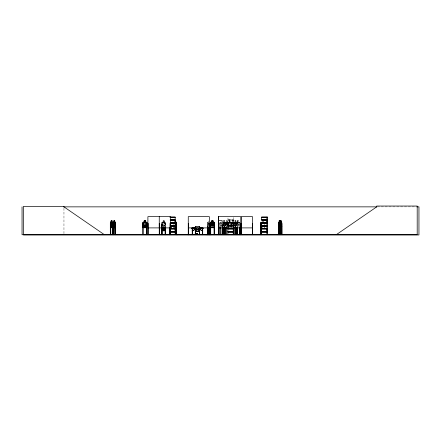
<?xml version="1.0" encoding="UTF-8"?>
<svg xmlns="http://www.w3.org/2000/svg" width="441" height="441" viewBox="0 0 441 441"><rect width="100%" height="100%" fill="white"/><g stroke="black" fill="none" stroke-linecap="round" stroke-linejoin="round"><path stroke-width="0.33" stroke-dasharray="2.21 1.65" d="M227.986 221.47L227.986 222.777L227.986 217.325M233.228 221.47L233.234 219.69L227.98 219.662M227.925 225.968L233.295 225.952L227.964 226.007L227.049 224.243C228.923 222.352 227.269 221.933 226.746 223.923C226.211 221.84 224.69 222.639 226.476 224.237C224.541 226.216 226.25 226.63 226.768 224.541L227.528 225.875L227.947 225.798M171.632 227.683L171.836 224.144M208.191 225.836L208.064 222.633L208.433 223.923M233.278 222.937L227.98 222.76L233.295 223.019L227.98 223.284L227.986 227.33M207.86 222.154L207.761 227.269M225.919 227.269L226.205 226.354M231.619 227.236L231.894 226.349M231.657 227.269L231.938 222.644L231.497 222.154L230.158 224.237C232.027 225.924 230.411 226.735 229.86 224.541C229.303 226.624 227.666 226.211 229.585 224.243C227.71 222.352 229.359 221.933 229.882 223.923C231.387 220.224 231.161 225.643 231.045 226.79M161.77 225.224L162.222 223.846L165.193 223.846L165.584 225.224M161.83 225.23L162.249 223.896M165.083 227.683L165.568 226.354M227.947 219.827L233.278 219.855M233.256 220.059L227.969 220.07M223.719 227.269L224.039 226.354M228.333 227.683L228.791 226.349M228.521 227.269L228.84 222.639L228.35 222.154M234.711 227.683L235.218 226.354M239.513 227.683L239.821 226.79M233.256 223.146L227.986 223.284M223.096 222.799L222.716 222.644M207.7 226.79L207.711 222.644L208.185 222.154L208.141 220.77L207.97 226.79M163.958 227.341C165.662 225.682 164.201 224.816 163.688 227.038C162.508 223.499 162.012 227.991 163.644 224.541C164.096 226.735 165.662 225.919 163.898 224.243C165.634 222.65 164.035 221.817 163.622 223.923C163.131 221.834 161.742 222.65 163.374 224.237L162.569 225.742L163.435 227.335M221.972 224.541C221.371 226.646 219.789 226.194 221.674 224.237L221.007 222.628M162.442 226.338L163.076 225.23L163.076 222.661L164.256 222.661L164.256 225.241L164.89 226.338M238.509 223.763C240.141 222.17 237.903 222.374 237.925 223.923C237.39 221.84 235.869 222.639 237.655 224.237L236.734 225.831L237.087 225.913M230.202 226.161L231.018 226.161M239.281 223.951L239.281 222.661L238.592 222.198L238.636 220.77L237.252 220.77L237.252 222.154L236.001 222.154L236.001 220.77L234.618 220.77L234.667 222.198L233.973 222.661L233.973 225.241L234.667 226.349L235.957 226.349L236.646 225.241L236.646 222.661L237.302 222.198L237.302 220.814L238.592 220.814M238.592 226.349L239.281 225.241M233.267 225.902L227.975 225.77M161.726 226.79L161.748 222.644L162.167 222.154L163.032 222.154L163.032 220.77L164.3 220.77L164.256 222.198L164.89 222.661L164.89 225.241L164.256 226.349L163.076 226.349L162.442 225.241L162.442 222.661L163.076 222.198M225.13 222.154L224.69 222.644L224.667 226.79M236.31 222.154L235.869 222.644L235.847 226.79M228.107 227.269L227.793 222.639L228.278 222.154M221.321 222.198L220.627 222.661L220.627 225.241L221.321 226.349L222.611 226.349L223.3 225.241L223.3 222.661L222.611 222.198M377.391 206.862L416.227 206.862M227.986 220.164L233.234 220.18L233.228 228.499M163.054 220.814L164.256 220.814L164.239 222.198M223.482 220.814L224.772 220.814L224.772 222.198L225.467 222.661L225.467 225.241L226.117 226.349L227.407 226.349L228.102 225.241L228.102 222.661L227.407 222.198L227.407 220.814L226.117 220.814M230.511 220.814L229.221 220.814L229.221 222.198L228.532 222.661L228.532 225.241L229.221 226.349L230.511 226.349L231.205 225.241L231.205 222.661L230.511 222.198L230.555 220.77L229.177 220.77L229.177 222.154L227.457 222.154L227.457 220.77L226.073 220.77L226.117 222.198L225.428 222.661L225.428 225.241L224.772 226.349L223.482 226.349L222.793 225.241L222.793 222.661L223.482 222.198L223.438 220.77L224.822 220.77L224.822 222.154L226.073 222.154M232.501 220.814L233.791 220.814M234.667 220.814L235.957 220.814L235.957 222.198L236.646 222.661L236.608 225.241L237.302 226.349M164.278 222.154L165.121 222.154L165.568 222.639L165.54 227.688M221.272 222.154L220.329 222.154L219.888 222.644L219.888 224.502M222.545 222.154L223.548 222.154L224.039 222.639L223.989 226.79M230.555 222.154L232.451 222.154M238.636 222.154L239.529 222.154L240.02 222.639L239.513 222.198L222.562 222.198M264.076 222.154L263.277 222.154L263.305 220.77L263.26 222.198M162.167 222.198L165.099 222.198M207.821 222.198L208.202 222.198M161.748 222.644L161.77 227.082M225.742 222.198L226.156 222.666L227.407 222.661L227.407 225.241L226.117 225.241M236.922 222.198L237.341 222.666L238.592 222.661L238.592 225.241M165.507 223.488L165.099 223.488L165.155 226.79M223.989 223.488L223.609 223.488L223.609 226.79M224.667 223.488L225.048 223.488L225.048 226.79M226.227 223.488L225.847 223.488L225.847 226.79M227.837 223.488L228.218 223.488L228.218 226.79M228.791 223.488L228.41 223.488L228.41 226.79M231.045 223.488L231.426 223.488L231.426 226.79M233.283 223.488L233.664 223.488L233.664 226.79M235.174 223.488L234.794 223.488L234.794 226.79M235.847 223.488L236.227 223.488L236.227 226.79M237.407 223.488L237.026 223.488L237.026 226.79M239.59 223.488L239.97 223.488M163.076 225.241L164.256 225.23M221.321 225.241L222.611 225.241M224.772 225.241L223.482 225.241L223.482 222.661L224.772 222.661L224.976 227.269M235.957 225.241L234.667 225.241L234.667 222.661L235.957 222.661L235.918 226.349M227.986 225.704L233.228 225.704M227.986 226.161L233.228 226.161M207.667 226.354L207.854 227.727M196.432 227.898L198.478 227.898M196.157 227.991L198.764 227.991M196.157 228.151L198.764 228.151M234.711 222.198L235.174 222.661M228.333 222.198L228.791 222.661L228.791 226.79M223.532 222.198L223.989 222.661M236.944 222.154L237.385 222.644L237.385 223.885M225.764 222.154L226.205 222.644L226.227 226.79M238.68 225.836L239.154 225.831L238.228 224.243M222.247 224.243C223.863 225.34 222.876 226.922 222.214 224.971M233.741 227.683L233.283 226.349L233.554 227.269M227.837 226.349L228.3 227.683M222.562 227.683L222.099 226.349L222.369 227.269M235.869 226.354L236.155 227.269M231.073 226.354L231.354 227.269M219.888 226.354L220.175 227.269M165.143 223.896L165.54 225.23M162.023 227.269L161.748 226.354L162.139 227.727M207.92 225.241L208.158 226.349M174.096 227.727L173.853 224.508M233.228 219.662L233.234 217.17M264.534 225.467L264.534 227.451M264.435 223.273L264.462 226.128M264.203 225.467L264.203 227.451M264.131 225.467L264.131 227.451M263.04 221.046L263.04 221.509L262.323 221.509L262.323 221.046M262.169 227.253L262.169 228.499M239.59 225.467L239.59 226.79M237.302 222.661L237.302 225.241M235.174 226.79L235.218 222.639L234.733 222.154L233.724 222.154L233.234 222.639L233.283 226.79M231.966 226.79L231.966 223.488L231.586 223.488L231.586 226.79M227.837 222.661L227.837 226.79M226.117 222.661L226.156 226.349M222.479 224.805L222.479 226.79M222.099 224.805L222.099 226.79M220.246 224.805L220.246 226.79M219.938 222.666L219.938 226.349M219.866 224.805L219.866 226.79M208.158 222.661L208.158 225.241M207.832 223.488L207.838 226.79M174.013 225.467L174.013 227.451M173.903 224.144L173.903 226.128M173.771 225.467L173.771 227.451M173.66 225.467L173.66 227.451M171.709 225.467L171.709 227.451M171.632 225.467L171.632 227.451M171.51 225.467L171.51 227.451M165.507 222.661L165.524 227.071M163.076 220.814L163.054 222.198M162.073 226.79L162.073 223.488L161.665 223.488L161.665 226.79M162.012 223.488L162.012 226.79M63.956 208.218L63.956 234.044M222.97 222.655L223.846 224.243C221.928 226.211 223.57 226.624 224.122 224.541C224.645 226.63 226.354 226.216 224.419 224.237C226.25 222.65 224.618 221.823 224.149 223.923L223.416 222.666L222.97 222.655M234.149 222.655L235.025 224.243C233.107 226.211 234.75 226.624 235.307 224.541C235.825 226.63 237.534 226.216 235.599 224.237C237.363 222.65 235.885 221.823 235.329 223.923C235.268 222.187 233.201 222.209 233.129 223.923C232.655 221.823 231.023 222.65 232.854 224.237C230.924 226.216 232.627 226.63 233.151 224.541C233.708 226.624 235.345 226.211 233.427 224.243L234.149 222.655M234.48 225.241L233.791 226.349L232.501 226.349L231.806 225.241L231.806 222.661L232.501 222.198L232.451 220.77L233.835 220.77L233.791 222.198L234.48 222.661L234.48 225.241M164.046 221.046L163.286 221.046L163.286 221.509L164.046 221.509L164.046 221.046M224.546 221.046L223.714 221.046L223.714 221.509L224.546 221.509L224.546 221.046M227.181 221.046L226.349 221.046L226.349 221.509L227.181 221.509L227.181 221.046M230.279 221.046L229.452 221.046L229.452 221.509L230.279 221.509L230.279 221.046M233.559 221.046L232.732 221.046L232.732 221.509L233.559 221.509L233.559 221.046M235.726 221.046L234.893 221.046L234.893 221.509L235.726 221.509L235.726 221.046M238.361 221.046L237.528 221.046L237.528 221.509L238.361 221.509L238.361 221.046M230.511 222.661L229.221 222.661L229.221 225.241L230.511 225.241L230.511 222.661M233.791 222.661L232.501 222.661L232.501 225.241L233.791 225.241L233.791 222.661"/><path stroke-width="0.66" d="M175.154 230.312L175.154 229.017L169.901 229.017M266.844 230.312L266.844 229.017L266.844 231.602M266.844 221.47L266.844 220.18L266.844 222.76M267.422 230.312L267.422 229.017L261.59 229.017M267.422 221.47L267.422 220.18L261.59 220.18M162.442 234.695L157.222 234.491L166.389 234.513L164.725 234.695M216.305 234.513L239.546 234.43M169.868 234.634L169.857 234.314M227.936 234.689L233.239 234.618M261.541 225.831L267.433 225.908M205.693 234.717L211.261 234.717M112.378 227.727L112.664 226.354L112.35 222.154M115.095 227.727L115.382 222.639L115.079 222.198M276.744 234.513L283.756 234.513M281.816 234.689L281.76 222.639L281.132 222.154M241.26 234.667L241.288 216.658L252.528 216.658L252.362 234.722L252.528 223.488M108.541 234.513L117.091 234.513M112.141 234.689L112.615 234.314M167.767 234.513L178.01 234.722M176.417 226.349L176.124 227.683L174.763 227.683M176.146 227.727L176.483 222.639L176.135 222.154M110.669 227.429L112.058 222.154M111.904 226.349L112.257 225.241L111.915 226.349L111.231 226.349L110.878 225.241L110.878 222.661L111.231 220.814L111.915 220.814M278.894 225.241L279.208 226.349L279.792 226.349L280.118 222.154L279.544 223.923L279.032 222.655L279.423 224.237L279.004 225.831L279.555 224.541L280.096 225.886L279.682 224.243L280.085 222.705L279.815 220.77L279.186 220.77L279.247 222.198M146.969 226.349L146.473 227.727L143.226 227.727L142.796 226.354M259.799 234.689L267.433 234.618L267.428 232.12L261.59 232.12M175.094 223.923L175.849 222.655L175.286 224.243L175.876 225.886L175.11 224.541M162.47 234.513L157.228 234.513M188.781 234.695L188.709 234.314M188.957 234.513L187.453 234.695M188.946 234.689L187.48 234.667L188.985 234.722M278.569 234.722L278.8 222.154M278.602 222.644L278.811 222.198L281.567 222.198L281.738 222.661L281.716 234.722M170.513 234.695L170.397 216.658L147.917 216.658L147.801 234.695L148.341 234.314M210.219 234.513L210.252 234.314M230.963 234.689L231.001 234.314M110.735 222.198L110.537 234.722M113.205 234.722L113.177 222.644L113.938 222.154M113.238 222.666L113.458 222.198M201.476 230.378L202.777 230.852L198.417 228.752M201.581 230.434L198.742 228.719M163.176 227.815C161.671 229.408 163.743 229.199 163.71 227.655C163.688 229.188 165.678 229.408 164.217 227.821M279.208 222.198L278.894 222.661L278.894 234.722M279.892 234.722L279.985 222.628M260.907 222.644L260.901 234.722L260.885 222.644L261.287 222.154L260.923 222.666M110.878 222.661L111.242 222.198L111.209 220.77M165.143 229.381L165.524 228.912M336.229 234.722L376.713 206.862L376.713 206.041L417.192 206.041L417.192 234.722L22.05 234.722L22.05 206.862M144.224 222.198L143.534 222.661L143.534 225.241L144.224 226.349L145.513 226.349L146.208 225.241L146.208 222.661L145.513 222.198M196.184 228.719L193.345 230.434M196.504 228.752L192.149 230.852L193.417 230.395M265.614 234.513L259.81 234.496L267.422 234.54M142.652 234.695L143.198 234.314M219.761 234.695L219.822 234.314M235.742 234.695L235.803 234.314M199.481 228.956L198.968 229.066A3.489 1.604 0 0 1 195.958 229.066L195.44 228.956M63.438 206.862L376.923 206.862M416.883 206.862L418.95 206.862L418.95 234.959L23.472 234.959L23.472 206.333L63.956 206.333L63.956 206.862L104.434 234.722M218.356 216.658L218.356 234.722L218.339 216.658L240.836 216.658L240.792 234.722M169.983 217.066L175.16 217.066M261.59 217.066L267.433 217.066M169.983 217.165L175.16 217.165L175.154 219.662L170.254 219.662M170.254 217.325L175.154 217.325M261.596 217.325L267.422 217.325M170.22 219.839L175.193 219.839M261.557 219.839L267.466 219.839M170.22 219.998L175.193 219.998M261.557 219.998L267.466 219.998M170.254 220.18L175.16 220.18M218.383 220.616L222.132 220.616L222.132 223.89L218.383 223.89M111.171 220.77L111.942 220.77M174.675 220.77L175.595 220.77L175.568 222.198L176.009 222.661L176.009 225.241L175.568 226.349L174.741 226.349M113.921 220.814L114.638 220.814M145.513 220.814L144.224 220.814L144.224 227.727M174.702 220.814L175.568 220.814M213.042 220.814L211.746 220.814L211.746 222.198L211.057 222.661L211.057 225.241L211.746 226.349L213.042 226.349L213.731 225.241L213.731 222.661L213.042 222.198L213.086 220.77L211.702 220.77L211.702 222.154L210.759 222.154L210.318 222.644L210.296 234.722M279.208 220.814L279.831 220.814M280.526 220.814L281.154 220.814M111.794 221.046L111.353 221.046L111.364 221.509L111.794 221.509M280.63 221.046L281.005 221.046L281.005 221.509L280.63 221.509M111.215 222.154L110.685 222.154L110.482 222.666L110.454 234.722M111.887 222.154L112.416 222.154L112.67 222.639L112.571 234.722M114.621 222.154L115.129 222.154M144.224 222.154L143.237 222.154L142.796 222.644L142.768 234.722M145.541 222.148L146.478 222.209L143.259 222.198L142.84 222.666L142.84 226.349L143.259 227.683L146.44 227.683M175.562 222.154L176.168 222.154M213.086 222.154L213.979 222.154L214.469 222.639L214.464 234.722M278.756 222.154L279.225 222.154M279.815 222.154L280.548 222.154M110.697 222.198L112.4 222.198M113.42 222.198L115.118 222.198M174.741 222.198L176.157 222.198L176.417 222.661M210.781 222.198L213.962 222.198L214.42 222.661M176.45 222.639L176.45 234.722M279.881 222.644L280.112 227.727M144.224 222.661L145.513 222.661M174.741 222.661L175.568 222.661L175.568 225.241L174.741 225.241M170.254 222.76L175.16 222.76M261.59 222.76L267.428 222.76L267.428 220.18M170.22 222.942L175.193 222.942M261.557 222.942L267.466 222.942M170.22 223.102L175.193 223.102M261.557 223.102L267.466 223.102M170.254 223.284L175.16 223.284M261.59 223.284L267.428 223.284L267.428 225.77L261.596 225.704L267.433 225.775M112.257 223.488L112.576 223.488M114.996 223.488L115.322 223.488M142.768 223.488L143.154 223.488L143.193 234.722M146.897 223.488L146.517 223.488L146.517 234.722L146.473 234.314L146.941 234.314M147.917 223.488L148.297 223.488L148.341 234.722M159.256 223.488L159.405 234.722M170.397 223.488L170.017 223.488L170.005 234.722L170.061 234.314M176.064 223.488L176.417 223.488M188.263 223.488L188.671 223.488M209.012 223.488L209.42 223.488M210.296 223.488L210.677 223.488L210.721 234.722M214.42 223.488L214.039 223.488L214.083 234.722M218.334 223.488L218.736 223.488L218.78 234.722M240.836 223.488L240.455 223.488L240.411 234.722M241.288 223.488L241.503 234.722M260.885 223.488L261.287 223.488L261.326 234.722M278.591 223.488L278.894 223.488M279.908 223.488L280.211 223.488M144.224 225.241L145.513 225.241M170.248 225.88L175.16 225.908M170.248 226.013L175.16 226.013M261.59 226.013L267.433 226.001L267.422 228.499L261.59 228.499M170.254 226.161L175.154 226.161M261.596 226.161L267.422 226.161M113.177 226.354L113.442 227.727L115.134 227.727M260.885 226.354L261.254 227.727M278.558 226.354L278.795 227.727M281.799 226.354L281.545 227.727L278.751 227.727M195.352 226.845L195.269 234.722M199.569 226.845L199.657 234.722M195.269 226.928L196.399 226.994A6.218 2.861 0 0 0 198.527 226.994L199.657 226.928M195.269 227.391L195.44 234.722M199.657 227.391L199.481 226.768A5.981 2.751 0 0 1 195.44 226.768L195.352 227.391M199.657 227.55L199.481 234.722M110.697 227.683L112.4 227.683M113.42 227.683L115.118 227.683M278.767 227.683L281.567 227.683M110.674 227.727L110.482 226.349L110.68 227.727L112.422 227.727M174.619 227.727L176.18 227.727M147.917 227.898L170.397 227.898M188.263 227.898L195.754 227.898M199.839 227.898L209.37 227.898M218.356 227.898L240.836 227.898M241.288 227.898L252.528 227.898M195.589 227.991L191.841 227.991L191.841 228.46L195.506 228.46M199.338 227.991L203.081 227.991L203.081 228.46L199.415 228.46M191.841 228.151L195.506 228.151M199.415 228.151L203.081 228.151M191.841 228.306L195.506 228.306M199.415 228.306L203.081 228.306M169.901 228.499L175.16 228.499M227.98 228.499L233.234 228.499M169.862 228.681L175.193 228.681M227.942 228.681L233.272 228.681M261.557 228.681L267.466 228.681M169.862 228.84L175.193 228.84M227.942 228.84L233.272 228.84M261.557 228.84L267.466 228.84M161.808 227.688L161.77 228.94L162.233 229.425L165.182 229.425L165.584 228.934L165.54 227.688M227.98 229.017L233.234 229.017M163.032 229.425L163.032 230.808L164.317 230.808M195.44 230.775L195.501 230.775A11.036 11.036 0 0 0 196.477 230.875M199.481 230.775L199.42 230.775A11.036 11.036 0 0 1 198.444 230.875M195.44 230.841L195.501 230.841A11.036 11.036 0 0 0 199.42 230.803L199.481 230.841M192.458 231.034L192.458 231.387M195.44 231.034L195.501 231.034A11.036 11.036 0 0 0 196.477 231.167M199.481 231.034L199.42 231.034A11.036 11.036 0 0 1 198.775 231.134M195.44 231.178L195.501 231.178A11.036 11.036 0 0 0 199.42 231.178L199.481 231.178M169.901 231.602L175.16 231.602L175.16 229.017M227.98 231.602L233.234 231.602M261.59 231.602L267.428 231.602L267.428 229.017M169.862 231.779L175.193 231.779M227.942 231.779L233.272 231.779M261.557 231.779L267.466 231.779M169.862 231.938L175.193 231.938M227.942 231.938L233.272 231.938M261.557 231.938L267.466 231.938M169.901 232.12L175.16 232.12L175.16 234.612M227.98 232.12L233.234 232.12M195.44 233.35L197.463 233.35M195.44 233.526L197.463 233.526M195.44 233.581L197.463 233.581M110.283 234.314L110.674 234.314M113.006 234.314L113.398 234.314M114.963 234.314L115.355 234.314M260.846 234.314L261.326 234.314M278.558 234.314L278.927 234.314L278.91 234.722M279.875 234.314L280.625 234.314M281.573 234.314L281.942 234.314M143.193 234.43L146.473 234.43M213.995 234.43L205.765 234.496L211.184 234.491M227.986 234.54L233.228 234.54M146.958 234.667L146.947 222.639L146.969 226.409M166.395 234.689L164.675 234.491M240.902 234.689L240.88 234.314M235.257 234.689L235.174 227.451M232.049 234.689L231.966 234.314L231.922 234.722M228.873 234.689L228.835 234.314M226.332 234.695L226.272 234.314M278.69 234.695L278.701 234.314M146.456 222.154L146.969 222.694M161.77 228.94L162.216 229.425M111.887 220.77L111.876 222.198L112.279 222.661L112.24 234.722M111.904 222.198L112.257 222.661M115.09 222.154L115.333 234.722M112.367 222.154L112.637 222.661M110.878 225.241L111.242 226.349M210.318 226.354L210.748 227.727L213.995 227.727L214.469 226.354L213.962 227.683L210.781 227.683L210.368 226.349L210.368 222.666M280.211 225.241L280.526 226.349L281.11 226.349L281.424 225.241L281.171 220.77L280.504 220.77L280.211 222.661L280.267 234.722M173.6 234.496L173.66 234.314M279.996 234.496L280.079 223.488M280.09 234.7L280.101 234.314M278.767 234.7L278.762 223.488M279.941 226.349L280.129 227.683M281.931 234.722L281.909 223.488L281.606 223.488L281.584 234.722M280.57 220.814L280.57 222.198M280.592 227.451L280.608 234.722M280.476 234.314L280.515 234.722L280.459 227.451M280.289 227.451L280.289 234.722M279.853 220.77L279.831 222.198M266.849 217.17L266.844 219.662M266.849 223.284L266.849 225.77M266.849 226.013L266.844 228.499M266.849 232.12L266.849 234.612M264.572 234.314L264.572 234.722M264.495 234.314L264.534 234.722M264.462 234.314L264.402 234.722M264.264 234.314L264.203 234.722L264.159 234.314M264.093 234.43L264.093 234.722M261.524 222.661L261.524 225.241M261.215 223.488L261.254 234.722M261.166 234.314L261.155 234.722M261.017 234.314L261.006 234.722M247.175 234.717L247.175 234.364L148.815 234.375L148.815 234.722M247.081 234.375L247.081 234.722M246.381 234.364L246.381 234.722M241.563 234.364L241.563 234.717M240.769 234.364L240.769 234.722M240.521 227.892L240.521 224.612L237.594 224.612L237.594 227.892M240.499 234.314L240.499 234.722M239.97 227.451L240.014 234.722M239.932 234.314L239.932 234.722M239.59 227.451L239.59 234.722M239.546 234.314L239.546 234.722M237.407 227.451L237.451 234.722M237.363 234.314L237.363 234.722M237.026 227.451L237.026 234.722M236.982 234.314L236.982 234.722M236.271 234.314L236.271 234.722M236.227 227.451L236.227 234.722M235.847 227.451L235.847 234.722M235.13 234.314L235.13 234.722M234.838 234.314L234.838 234.722M234.794 227.451L234.75 234.722M233.708 234.314L233.708 234.722M233.664 227.451L233.664 234.722M233.283 227.451L233.239 234.722M231.63 234.314L231.586 234.722M231.542 234.43L231.542 234.722M231.426 234.314L231.47 234.722M231.382 234.314L231.382 234.722M231.09 234.314L231.09 234.722M228.747 234.314L228.791 234.722M228.41 234.314L228.455 234.722M228.366 234.43L228.366 234.722M228.218 234.314L228.262 234.722M228.173 234.314L228.173 234.722M227.837 227.451L227.881 234.722M227.793 234.314L227.793 234.722M227.148 234.375L227.148 234.722M226.448 234.375L226.448 234.722M226.227 227.451L226.227 234.722M225.891 234.314L225.891 234.722M225.847 227.451L225.803 234.722M225.092 234.314L225.092 234.722M225.048 227.451L225.004 234.722M224.712 234.314L224.712 234.722M224.667 227.451L224.623 234.722M223.989 227.451L224.034 234.722M223.951 234.314L223.951 234.722M223.609 227.451L223.653 234.722M223.565 234.314L223.565 234.722M222.523 234.314L222.523 234.722L222.479 227.451M222.143 234.314L222.143 234.722M222.099 227.451L222.055 234.722M220.291 234.314L220.291 234.722M220.246 227.451L220.202 234.722M219.866 227.451L219.91 234.722M218.692 234.314L218.697 234.722M218.482 223.488L218.482 234.722M214.376 234.314L214.376 234.722M213.995 234.314L213.995 234.722M210.633 234.314L210.633 234.722M209.464 234.314L209.464 234.722M209.398 234.722L209.37 216.658L188.263 216.658L188.263 234.722M209.321 234.314L209.271 234.722M209.255 223.488L209.183 234.722M209.128 227.451L209.111 234.722M209.067 223.488L209.062 234.722M208.973 234.314L208.973 234.722M208.433 234.375L208.433 234.722M207.981 234.314L207.981 234.722M207.97 227.451L207.893 234.722M207.832 227.451L207.843 234.722M207.7 227.451L207.777 234.722M207.694 234.314L207.617 234.722M202.7 228.46L202.7 234.722M202.408 228.46L202.408 234.722M199.42 230.626L199.42 231.211M197.463 233.361L197.463 233.747M195.501 230.626L195.501 231.211M192.513 228.46L192.513 234.722M192.221 228.46L192.221 234.722M188.616 223.488L188.66 234.722M188.561 234.314L188.572 234.722M188.313 223.488L188.313 234.722M176.306 223.488L176.306 234.722M176.235 234.314L176.218 234.722M176.174 223.488L176.146 234.722M176.064 227.451L176.036 234.722M175.535 220.814L175.535 222.198M174.002 234.314L174.046 234.722M173.903 234.314L173.93 234.722M173.815 234.314L173.842 234.722M173.743 234.314L173.771 234.722M171.836 234.314L171.858 234.722M171.709 234.314L171.692 234.722M171.632 234.314L171.61 234.722M170.353 234.314L170.353 234.722M169.757 234.43L169.757 234.722M169.735 234.314L169.719 234.722M169.658 227.451L169.658 234.722M169.531 227.451L169.52 234.722M165.546 234.314L165.546 234.722L165.447 227.451M165.397 234.314L165.392 234.722M165.215 234.314L165.204 234.722M165.099 227.451L165.116 234.722M165.055 234.314L165.055 234.722M164.89 227.628L164.89 228.918L164.256 229.381L164.3 230.808M164.256 227.628L164.256 228.918L163.076 228.918L163.076 227.628M163.054 230.808L163.093 229.381L162.442 228.918L162.442 227.628M162.073 227.451L162.112 234.722M162.012 227.451L162.012 234.722M161.775 234.314L161.781 234.722M161.726 227.451L161.687 234.722L161.665 227.451M159.256 216.658L159.256 234.722M149.637 234.375L149.637 234.722M146.853 234.314L146.853 234.722M145.541 227.727L145.563 220.77L144.179 220.77L144.179 222.154M143.105 234.314L143.105 234.722M115.195 226.128L115.184 234.722M115.123 223.488L115.101 234.722M114.996 226.128L114.996 234.722L114.974 234.314M114.621 220.77L114.599 222.198M113.387 234.722L113.365 223.488L113.039 223.488L113.039 234.722M113.26 234.314L113.26 234.722M113.139 234.314L113.139 234.722M112.449 223.488L112.449 234.722M112.378 223.488L112.356 234.722M111.86 220.814L111.86 222.198M110.663 234.722L110.641 223.488L110.316 223.488L110.316 234.722L110.294 234.314M199.481 228.796A3.252 1.499 0 0 1 195.44 228.796M281.424 225.831L280.878 224.541L280.333 225.886L280.746 224.237L280.382 222.633L281.11 222.661L281.11 225.241L280.526 225.241L280.526 222.644L280.867 223.923L281.402 222.655L281.005 224.243L281.424 225.831M112.141 225.831L111.518 224.541L110.895 225.886L111.364 224.237L110.956 222.633L111.507 223.923L112.113 222.655L111.661 224.243L112.141 225.831M114.881 225.831L114.252 224.541L113.624 225.886L114.098 224.237L113.635 222.705L113.899 220.77L114.66 220.77L114.996 222.661L114.638 226.349L113.965 226.349L113.602 225.241L113.602 222.661L114.236 223.923L114.814 222.633L114.395 224.243L114.881 225.831M213.604 225.831L213.157 225.875L212.397 224.541C211.878 226.63 210.17 226.216 212.104 224.237C210.274 222.65 211.906 221.823 212.375 223.923C212.898 221.933 214.552 222.352 212.678 224.243L213.604 225.831M110.724 222.154L110.482 222.666L110.724 222.154M267.433 217.17L261.59 217.159L261.596 219.662L267.428 219.662L267.428 217.17M114.517 221.046L114.081 221.046L114.081 221.509L114.517 221.509L114.517 221.046M145.287 221.046L144.455 221.046L144.455 221.509L145.287 221.509L145.287 221.046M175.419 221.046L174.89 221.046L174.89 221.509L175.419 221.509L175.419 221.046M212.81 221.046L211.978 221.046L211.978 221.509L212.81 221.509L212.81 221.046M279.688 221.046L279.313 221.046L279.313 221.509L279.688 221.509L279.688 221.046M111.915 222.661L111.231 222.661L111.242 225.241L111.915 225.241L111.904 222.661M114.638 222.661L113.965 222.661L113.965 225.241L114.638 225.241L114.638 222.661M213.042 222.661L211.746 222.661L211.746 225.241L213.042 225.241L213.042 222.661M279.792 222.661L279.208 222.661L279.208 225.241L279.792 225.241L279.792 222.661M175.154 225.704L170.254 225.704L175.143 225.77M164.046 230.07L163.286 230.07L163.286 230.533L164.046 230.533L164.046 230.07M202.645 231.034L202.469 231.387L202.645 231.034M280.459 222.661L280.261 222.154L280.415 222.661M171.51 234.722L171.51 234.314L171.483 234.722"/></g></svg>
